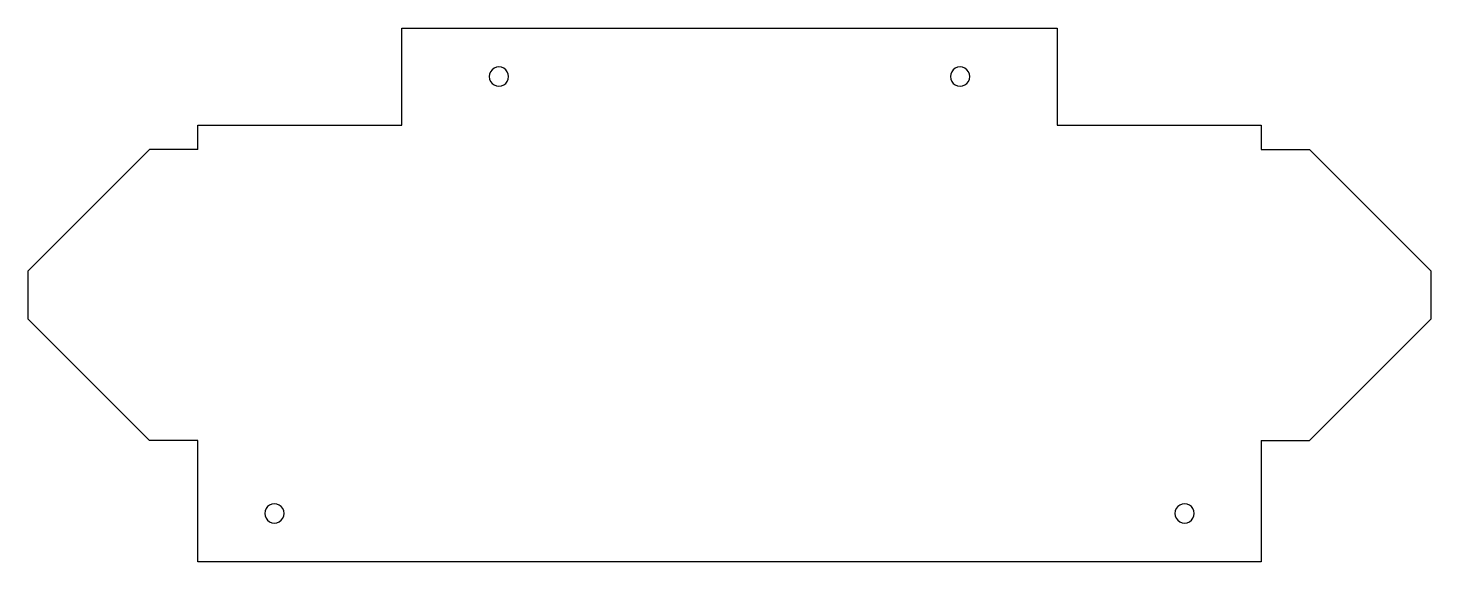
# Model space of a CAD drawing. Header units: metres. Extents: x -3227 to -2938, y 1932 to 2042.
import ezdxf

# ---------------------------------------------------------------- set-up
doc = ezdxf.new("R2010")
doc.units = ezdxf.units.M

msp = doc.modelspace()

# ---------------------------------------------------------------- linework, layer by layer
at = {"layer": 'GROUP0'}
for p, q in [((-3150.23, 2041.94, 0), (-3015.23, 2041.94, 0)), ((-3150.23, 2021.94, 0), (-3150.23, 2041.94, 0)), ((-3015.23, 2041.94, 0), (-3015.23, 2021.94, 0)), ((-3132.16, 2032.46, 0), (-3132.23, 2031.94, 0)), ((-3132.23, 2031.94, 0), (-3132.16, 2031.42, 0)), ((-3131.96, 2032.94, 0), (-3132.16, 2032.46, 0)), ((-3131.65, 2033.36, 0), (-3131.96, 2032.94, 0)), ((-3131.23, 2033.67, 0), (-3131.65, 2033.36, 0)), ((-3130.75, 2033.87, 0), (-3131.23, 2033.67, 0)), ((-3130.23, 2033.94, 0), (-3130.75, 2033.87, 0)), ((-3129.71, 2033.87, 0), (-3130.23, 2033.94, 0)), ((-3129.23, 2033.67, 0), (-3129.71, 2033.87, 0)), ((-3128.82, 2033.36, 0), (-3129.23, 2033.67, 0)), ((-3128.5, 2032.94, 0), (-3128.82, 2033.36, 0)), ((-3128.3, 2032.46, 0), (-3128.5, 2032.94, 0)), ((-3128.23, 2031.94, 0), (-3128.3, 2032.46, 0)), ((-3128.3, 2031.42, 0), (-3128.23, 2031.94, 0)), ((-3037.16, 2032.46, 0), (-3037.23, 2031.94, 0)), ((-3037.23, 2031.94, 0), (-3037.16, 2031.42, 0)), ((-3036.96, 2032.94, 0), (-3037.16, 2032.46, 0)), ((-3036.64, 2033.36, 0), (-3036.96, 2032.94, 0)), ((-3036.23, 2033.67, 0), (-3036.64, 2033.36, 0)), ((-3035.75, 2033.87, 0), (-3036.23, 2033.67, 0)), ((-3035.23, 2033.94, 0), (-3035.75, 2033.87, 0)), ((-3034.71, 2033.87, 0), (-3035.23, 2033.94, 0)), ((-3034.23, 2033.67, 0), (-3034.71, 2033.87, 0)), ((-3033.82, 2033.36, 0), (-3034.23, 2033.67, 0)), ((-3033.5, 2032.94, 0), (-3033.82, 2033.36, 0)), ((-3033.3, 2032.46, 0), (-3033.5, 2032.94, 0)), ((-3033.23, 2031.94, 0), (-3033.3, 2032.46, 0)), ((-3033.3, 2031.42, 0), (-3033.23, 2031.94, 0)), ((-3132.16, 2031.42, 0), (-3131.96, 2030.94, 0)), ((-3131.96, 2030.94, 0), (-3131.65, 2030.53, 0)), ((-3131.65, 2030.53, 0), (-3131.23, 2030.21, 0)), ((-3131.23, 2030.21, 0), (-3130.75, 2030.01, 0)), ((-3130.75, 2030.01, 0), (-3130.23, 2029.94, 0)), ((-3130.23, 2029.94, 0), (-3129.71, 2030.01, 0)), ((-3129.71, 2030.01, 0), (-3129.23, 2030.21, 0)), ((-3129.23, 2030.21, 0), (-3128.82, 2030.53, 0)), ((-3128.82, 2030.53, 0), (-3128.5, 2030.94, 0)), ((-3128.5, 2030.94, 0), (-3128.3, 2031.42, 0)), ((-3037.16, 2031.42, 0), (-3036.96, 2030.94, 0)), ((-3036.96, 2030.94, 0), (-3036.64, 2030.53, 0)), ((-3036.64, 2030.53, 0), (-3036.23, 2030.21, 0)), ((-3036.23, 2030.21, 0), (-3035.75, 2030.01, 0)), ((-3035.75, 2030.01, 0), (-3035.23, 2029.94, 0)), ((-3035.23, 2029.94, 0), (-3034.71, 2030.01, 0)), ((-3034.71, 2030.01, 0), (-3034.23, 2030.21, 0)), ((-3034.23, 2030.21, 0), (-3033.82, 2030.53, 0)), ((-3033.82, 2030.53, 0), (-3033.5, 2030.94, 0)), ((-3033.5, 2030.94, 0), (-3033.3, 2031.42, 0)), ((-3192.23, 2016.94, 0), (-3192.23, 2021.94, 0)), ((-3192.23, 2021.94, 0), (-3150.23, 2021.94, 0)), ((-3015.23, 2021.94, 0), (-2973.23, 2021.94, 0)), ((-2973.23, 2021.94, 0), (-2973.23, 2016.94, 0)), ((-3227.23, 1991.94, 0), (-3202.23, 2016.94, 0)), ((-3192.23, 2016.94, 0), (-3202.23, 2016.94, 0)), ((-2973.23, 2016.94, 0), (-2963.23, 2016.94, 0)), ((-2963.23, 2016.94, 0), (-2938.23, 1991.94, 0)), ((-3227.23, 1981.94, 0), (-3227.23, 1991.94, 0)), ((-2938.23, 1991.94, 0), (-2938.23, 1981.94, 0)), ((-3202.23, 1956.94, 0), (-3227.23, 1981.94, 0)), ((-2938.23, 1981.94, 0), (-2963.23, 1956.94, 0)), ((-3192.23, 1956.94, 0), (-3202.23, 1956.94, 0)), ((-3192.23, 1931.94, 0), (-3192.23, 1956.94, 0)), ((-2973.23, 1956.94, 0), (-2963.23, 1956.94, 0)), ((-2973.23, 1956.94, 0), (-2973.23, 1931.94, 0)), ((-3178.41, 1942.46, 0), (-3178.48, 1941.94, 0)), ((-3178.21, 1942.94, 0), (-3178.41, 1942.46, 0)), ((-3177.9, 1943.36, 0), (-3178.21, 1942.94, 0)), ((-3177.48, 1943.67, 0), (-3177.9, 1943.36, 0)), ((-3177, 1943.87, 0), (-3177.48, 1943.67, 0)), ((-3176.48, 1943.94, 0), (-3177, 1943.87, 0)), ((-3175.96, 1943.87, 0), (-3176.48, 1943.94, 0)), ((-3175.48, 1943.67, 0), (-3175.96, 1943.87, 0)), ((-3175.07, 1943.36, 0), (-3175.48, 1943.67, 0)), ((-3174.75, 1942.94, 0), (-3175.07, 1943.36, 0)), ((-3174.55, 1942.46, 0), (-3174.75, 1942.94, 0)), ((-3174.48, 1941.94, 0), (-3174.55, 1942.46, 0)), ((-2990.91, 1942.46, 0), (-2990.98, 1941.94, 0)), ((-2990.71, 1942.94, 0), (-2990.91, 1942.46, 0)), ((-2990.4, 1943.36, 0), (-2990.71, 1942.94, 0)), ((-2989.98, 1943.67, 0), (-2990.4, 1943.36, 0)), ((-2989.5, 1943.87, 0), (-2989.98, 1943.67, 0)), ((-2988.98, 1943.94, 0), (-2989.5, 1943.87, 0)), ((-2988.46, 1943.87, 0), (-2988.98, 1943.94, 0)), ((-2987.98, 1943.67, 0), (-2988.46, 1943.87, 0)), ((-2987.57, 1943.36, 0), (-2987.98, 1943.67, 0)), ((-2987.25, 1942.94, 0), (-2987.57, 1943.36, 0)), ((-2987.05, 1942.46, 0), (-2987.25, 1942.94, 0)), ((-2986.98, 1941.94, 0), (-2987.05, 1942.46, 0)), ((-3178.48, 1941.94, 0), (-3178.41, 1941.42, 0)), ((-3178.41, 1941.42, 0), (-3178.21, 1940.94, 0)), ((-3178.21, 1940.94, 0), (-3177.9, 1940.53, 0)), ((-3177.9, 1940.53, 0), (-3177.48, 1940.21, 0)), ((-3177.48, 1940.21, 0), (-3177, 1940.01, 0)), ((-3177, 1940.01, 0), (-3176.48, 1939.94, 0)), ((-3176.48, 1939.94, 0), (-3175.96, 1940.01, 0)), ((-3175.96, 1940.01, 0), (-3175.48, 1940.21, 0)), ((-3175.48, 1940.21, 0), (-3175.07, 1940.53, 0)), ((-3175.07, 1940.53, 0), (-3174.75, 1940.94, 0)), ((-3174.75, 1940.94, 0), (-3174.55, 1941.42, 0)), ((-3174.55, 1941.42, 0), (-3174.48, 1941.94, 0)), ((-2990.98, 1941.94, 0), (-2990.91, 1941.42, 0)), ((-2990.91, 1941.42, 0), (-2990.71, 1940.94, 0)), ((-2990.71, 1940.94, 0), (-2990.4, 1940.53)), ((-2990.4, 1940.53), (-2989.98, 1940.21, 0)), ((-2989.98, 1940.21, 0), (-2989.5, 1940.01, 0)), ((-2989.5, 1940.01, 0), (-2988.98, 1939.94, 0)), ((-2988.98, 1939.94, 0), (-2988.46, 1940.01, 0)), ((-2988.46, 1940.01, 0), (-2987.98, 1940.21, 0)), ((-2987.98, 1940.21, 0), (-2987.57, 1940.53, 0)), ((-2987.57, 1940.53, 0), (-2987.25, 1940.94, 0)), ((-2987.25, 1940.94, 0), (-2987.05, 1941.42, 0)), ((-2987.05, 1941.42, 0), (-2986.98, 1941.94, 0)), ((-2973.23, 1931.94, 0), (-3192.23, 1931.94, 0))]:
    msp.add_line(p, q, dxfattribs=at)

doc.saveas('drawing.dxf')
